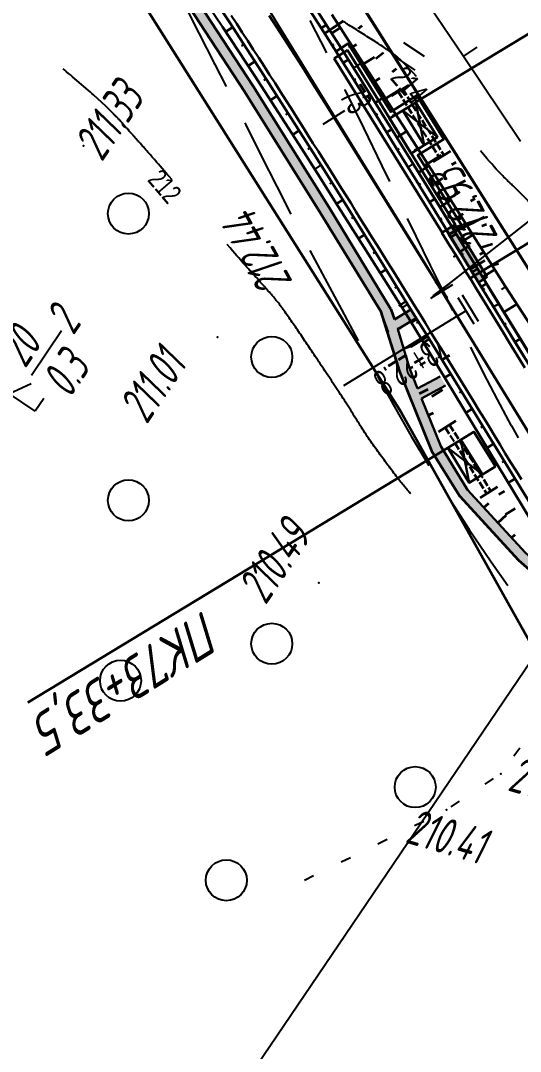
# Model space of a CAD drawing. Header units: millimetres. Extents: x -1799 to 6962, y -1020 to 4121.
# Drawn here: x 4211.8 to 4260.6, y 3052.8 to 3153.5 of the extents above; entities that cross this region are included whole.
import ezdxf
from ezdxf import colors
from ezdxf.entities.mleader import LeaderData, LeaderLine
from ezdxf.math import Vec2, Vec3

# ---------------------------------------------------------------- set-up
doc = ezdxf.new("R2010")
doc.units = ezdxf.units.MM
for name, pattern in [('ACAD_ISO02W100', [15, 12, -3]), ('CONTI', [0]), ('DASHED', [0.75, 0.5, -0.25])]:
    doc.linetypes.add(name, pattern=pattern)
for name, color, linetype, lineweight in [('10', 1, 'Continuous', 35), ('КОПИЯ_ОСЬ_13_ОТКОСЫ', 7, 'Continuous', 30), ('КОПИЯ_ОСЬ_ГРАНИЦЫ_ПОЛОС', 7, 'Continuous', 30), ('Остановки', 1, 'Continuous', 30), ('ОСЬ_ВЕРХ_ПОКРЫТИЯ_ГРАНИЦЫ_ПОЛОС', 7, 'Continuous', 30), ('ОСЬ_ВЕРХ_ПОКРЫТИЯ_ОСЬ', 1, 'Continuous', 30), ('Ось_примыкания', 1, 'Continuous', 35), ('Отметки', 5, 'Continuous', 30), ('Привязка', 250, 'Continuous', 35), ('Тротуар', 40, 'Continuous', 35), ('Трубы мет.', 7, 'ACAD_ISO02W100', 30)]:
    doc.layers.add(name, color=color, linetype=linetype, lineweight=lineweight)
for name, color, linetype in [('GOR_BDEFAULT', 212, 'CONTI'), ('NAD_MDEFAULT', 7, 'CONTI'), ('PI_OTDEFAULT', 172, 'CONTI'), ('PI_TTDEFAULT', 5, 'CONTI'), ('SIT_LDEFAULT', 7, 'CONTI'), ('USLZNDEFAULT', 7, 'CONTI'), ('ZAPSKDEFAULT', 7, 'CONTI'), ('КОПИЯ_ОСЬ_ТАНГЕНСЫ', 1, 'Continuous'), ('ОСЬ_ВЕРХ_ПОКРЫТИЯ_ПИКЕТЫ', 1, 'Continuous'), ('ОСЬ_ВЕРХ_ПОКРЫТИЯ_РАЗБИВКА_КРИВ', 1, 'Continuous'), ('ОСЬ_ВЕРХ_ПОКРЫТИЯ_ТАНГЕНСЫ', 1, 'Continuous'), ('разметка', 7, 'Continuous')]:
    doc.layers.add(name, color=color, linetype=linetype)
doc.styles.add('eskd', font='spds.shx', dxfattribs={"width": 1.2, "oblique": 15})
doc.styles.add('SHRFT', font='TXT', dxfattribs={"width": 3.5})
doc.styles.get("Standard").update_dxf_attribs({"font": 'arial.ttf'})
doc.styles.add('ГОСТ', font='', dxfattribs={"oblique": 15, "height": 4})
doc.styles.get('ГОСТ').set_extended_font_data('GOST type A')

# ---------------------------------------------------------------- blocks, each defined once
blk = doc.blocks.new('BL_2004')
at = {"color": 0}
blk.add_circle((0, 0), 2, dxfattribs=at)
blk = doc.blocks.new('BL_2011')
at = {"color": 0}
for p, q in [((0, 0), (0, 2.4)), ((1.6, 0), (1.6, 2.4))]:
    blk.add_line(p, q, dxfattribs=at)
blk = doc.blocks.new('BL_105')
at = {"color": 0}
for p, q in [((0, 7), (-1, 6.2)), ((0, 5), (0, 7)), ((1, 6.2), (0, 7)), ((0, 5), (-1.6, 4)), ((0, 3), (0, 5)), ((1.6, 4), (0, 5)), ((0, 3), (-2, 1.8)), ((0, 0), (0, 3)), ((2, 1.8), (0, 3)), ((1.5, 0), (0, 0))]:
    blk.add_line(p, q, dxfattribs=at)
blk = doc.blocks.new('*U52')
at = {"layer": 'КОПИЯ_ОСЬ_13_ОТКОСЫ'}
for points in [[(984.13, 927.35), (988.27, 920.91), (988.79, 920.11), (990.34, 917.7), (992.41, 914.48), (994.97, 910.45), (999.57, 903.2), (1001.06, 900.83), (1010.44, 886.4), (1020.32, 869), (1030.7, 851.9), (1041.05, 834.79), (1049.34, 821.93)], [(981.77, 929.25), (985.36, 923.6), (989.91, 916.3), (991.91, 913.05), (994.41, 908.98), (998.87, 901.68), (999.85, 900.08), (1040.26, 834.31), (1048.73, 821.55)], [(984.96, 926.05), (984.14, 925.52)], [(986.05, 924.37), (985.77, 924.19)], [(987.13, 922.69), (986.27, 922.13)], [(988.21, 921.01), (987.93, 920.82)], [(989.29, 919.33), (988.38, 918.74)], [(990.38, 917.64), (990.07, 917.45)], [(991.46, 915.96), (990.5, 915.35)], [(992.53, 914.28), (992.21, 914.07)], [(993.61, 912.59), (992.59, 911.94)], [(994.69, 910.9), (994.35, 910.69)], [(995.76, 909.22), (994.68, 908.54)], [(996.83, 907.53), (996.47, 907.3)], [(997.9, 905.84), (996.77, 905.12)], [(998.97, 904.15), (998.59, 903.91)], [(1000.04, 902.46), (998.85, 901.71)], [(1001.1, 900.76), (1000.71, 900.51)], [(1002.19, 899.09), (1000.95, 898.28)]]:
    blk.add_lwpolyline(points, dxfattribs=at)
blk = doc.blocks.new('_None')
blk = doc.blocks.new('Крест')
at = {"layer": 'Отметки'}
for points in [[(-1, 0), (1, 0)], [(0, 1), (0, -1)]]:
    blk.add_lwpolyline(points, dxfattribs=at)

msp = doc.modelspace()

# ---------------------------------------------------------------- hatches: boundary and pattern name
at = {"layer": 'Тротуар', "lineweight": 30, "ltscale": 7}
for points in [[(4355.03, 2987.24), (4352.62, 2989.78), (4345.43, 2993.28), (4338.39, 2996.93), (4334.91, 2998.92), (4331.58, 3001.03), (4325.14, 3005.95), (4319.49, 3011.62), (4314.47, 3017.83), (4309.93, 3024.28), (4307.65, 3027.72), (4301.37, 3037.94), (4295.16, 3048.21), (4289.99, 3056.77), (4280.83, 3072.27), (4272.55, 3085.95), (4265.23, 3097.89), (4261.11, 3101.51), (4255.47, 3107.67), (4252.85, 3111.93), (4250.97, 3116.6), (4250.58, 3117.56), (4249.72, 3119.77), (4248.67, 3123.34), (4248.32, 3124.32), (4247.98, 3125.3), (4241.94, 3135.22), (4234.52, 3147.09), (4225.78, 3160.49), (4219.02, 3170.41), (4211.94, 3180.09), (4203.11, 3191.19), (4194.18, 3201.56), (4183.21, 3213.32), (4172.57, 3223.78), (4162.94, 3232.61), (4150.94, 3243.28), (4138.68, 3253.56), (4117.06, 3271.35), (4101.9, 3284.02), (4086.98, 3297.34), (4083.58, 3299.88), (4077.04, 3304.49), (4070.15, 3308.55), (4062.98, 3311.79), (4055.19, 3313.86), (4047.09, 3314.91), (4039.19, 3314.51), (4031.35, 3312.7), (4024.19, 3309.61), (4017.32, 3305.34), (4008.1, 3297.93), (3998.94, 3289.84), (3996.07, 3287.06), (3984.76, 3275.74), (3983.05, 3274.04), (3982.33, 3273.35), (3976.25, 3267.27), (3965.03, 3255.87), (3952.39, 3243.06), (3945.34, 3235.97), (3938.23, 3228.93), (3931.1, 3221.93), (3922.53, 3213.53), (3913.89, 3205.06), (3900.71, 3192.94), (3893.25, 3186.27), (3888.8, 3182.35), (3880.99, 3176), (3874.79, 3170.95), (3865.39, 3163.48), (3855.8, 3156.28), (3849.37, 3151.51), (3844.56, 3148.07), (3839.7, 3144.64), (3832.98, 3140.05), (3830.3, 3138.27), (3823.27, 3133.56), (3822.44, 3133.01), (3809.62, 3124.41), (3792.02, 3114.36), (3786.09, 3111.26), (3780.02, 3108.41), (3761.67, 3099.66), (3749.56, 3093.59), (3739.44, 3087.86), (3738.74, 3087.43), (3732.47, 3082.56), (3726.51, 3077.16), (3720.89, 3071.42), (3715.66, 3065.18), (3710.96, 3058.32), (3707.32, 3051.74), (3703.94, 3044.27), (3700.86, 3036.48), (3698.46, 3028.97), (3695.6, 3017.77), (3693.19, 3006.01), (3691.1, 2983.08), (3692.24, 2982.69), (3694.17, 3005.82), (3696.57, 3017.54), (3699.54, 3029.11), (3701.99, 3036.66), (3704.93, 3044.03), (3708.2, 3051.26), (3712.01, 3058.12), (3716.54, 3064.69), (3721.63, 3070.75), (3727.19, 3076.43), (3733.07, 3081.76), (3739.31, 3086.6), (3740.03, 3087.05), (3750.03, 3092.7), (3762.02, 3098.83), (3780.45, 3107.48), (3786.56, 3110.33), (3792.49, 3113.47), (3810.09, 3123.52), (3830.86, 3137.44), (3833.54, 3139.22), (3840.16, 3143.74), (3845.07, 3147.21), (3849.92, 3150.75), (3856.39, 3155.47), (3865.97, 3162.73), (3875.41, 3170.17), (3881.62, 3175.22), (3889.45, 3181.59), (3893.92, 3185.53), (3901.38, 3192.2), (3914.58, 3204.33), (3923.23, 3212.81), (3931.8, 3221.21), (3938.93, 3228.22), (3946.04, 3235.26), (3953.1, 3242.36), (3965.74, 3255.17), (3976.96, 3266.57), (3985.46, 3275.04), (3996.77, 3286.34), (3999.62, 3289.11), (4008.74, 3297.17), (4017.9, 3304.53), (4024.65, 3308.72), (4031.67, 3311.74), (4039.33, 3313.52), (4047.06, 3313.9), (4054.99, 3312.87), (4062.64, 3310.84), (4069.69, 3307.66), (4076.5, 3303.64), (4082.99, 3299.07), (4086.34, 3296.56), (4101.25, 3283.27), (4116.42, 3270.59), (4138.04, 3252.79), (4150.29, 3242.53), (4162.27, 3231.86), (4171.85, 3223.06), (4182.46, 3212.66), (4193.35, 3200.99), (4202.34, 3190.56), (4211.14, 3179.48), (4218.21, 3169.83), (4224.95, 3159.94), (4233.68, 3146.55), (4241.09, 3134.69), (4246.97, 3125.15), (4248.83, 3119.35), (4251.95, 3111.48), (4254.67, 3107.07), (4260.42, 3100.79), (4264.38, 3097.35), (4271.69, 3085.43), (4279.98, 3071.76), (4289.13, 3056.26), (4294.31, 3047.69), (4300.53, 3037.43), (4306.8, 3027.18), (4309.04, 3023.82), (4313.66, 3017.24), (4318.75, 3010.96), (4324.47, 3005.2), (4330.91, 3000.28), (4334.39, 2998.06), (4337.92, 2996.05), (4344.98, 2992.39), (4352.02, 2988.96), (4354.44, 2986.41), (4356.73, 2985.39), (4357.14, 2986.31)], [(4254.23, 3133.57), (4253.38, 3133.04), (4256.52, 3127.92), (4257.38, 3128.45)], [(4249.91, 3125.28), (4248.33, 3124.31), (4248.67, 3123.34), (4250.43, 3124.43)], [(4252.78, 3118.73), (4250.58, 3117.56), (4250.97, 3116.6), (4253.32, 3117.86)]]:
    msp.add_hatch(color=256, dxfattribs=at).paths.add_polyline_path(points)

# ---------------------------------------------------------------- linework, layer by layer
at = {"linetype": 'Continuous'}
msp.add_line((4228.53, 3042.13), (4318.48, 3174.88), dxfattribs=at)
at = {"layer": '10'}
for p, q in [((4264.46, 3124.38), (4216.9, 3199.76)), ((4202.51, 3188.9), (4248.99, 3115.25)), ((4202.51, 3188.9), (4248.99, 3115.25)), ((4248.99, 3115.25), (4274.96, 3068.8)), ((4248.99, 3115.25), (4274.96, 3068.8))]:
    msp.add_line(p, q, dxfattribs=at)
msp.add_lwpolyline([(4598.59, 2915.53), (4552.42, 2914.98), (4521.75, 2925.03), (4419.61, 2982.91), (4344.15, 3011.2), (4332.5, 3021.27), (4289.97, 3078.19), (4264.46, 3124.38), (4216.9, 3199.76), (4208.93, 3208.63), (4175.18, 3237.41), (4176.75, 3239.01), (4084.86, 3313.42)], dxfattribs=at)
at = {"layer": 'GOR_BDEFAULT', "color": 212, "flags": 128}
for points, elevation in [([(4250.47, 3148.02), (4250.14, 3148.37), (4249.85, 3148.69), (4249.58, 3148.97), (4249.34, 3149.22), (4249.12, 3149.44), (4248.92, 3149.64), (4248.73, 3149.81), (4248.56, 3149.96), (4248.4, 3150.09), (4248.26, 3150.21), (4248.12, 3150.31), (4247.98, 3150.41), (4247.85, 3150.5), (4247.72, 3150.59), (4247.59, 3150.67), (4247.46, 3150.76), (4247.32, 3150.85), (4247.18, 3150.94), (4247.03, 3151.04), (4246.88, 3151.13), (4246.73, 3151.23), (4246.58, 3151.33), (4246.43, 3151.43), (4246.27, 3151.53), (4246.11, 3151.63), (4245.95, 3151.73), (4245.79, 3151.84), (4245.62, 3151.94), (4245.46, 3152.05), (4245.3, 3152.15), (4245.13, 3152.26), (4244.97, 3152.36), (4244.8, 3152.46), (4244.64, 3152.57), (4244.48, 3152.67), (4244.32, 3152.76), (4244.17, 3152.86), (4244.02, 3152.95), (4243.88, 3153.04), (4243.75, 3153.12), (4243.62, 3153.2), (4243.5, 3153.28), (4243.39, 3153.35), (4243.29, 3153.41), (4243.2, 3153.47)], 214), ([(4226.61, 3137.92), (4226.33, 3138.25), (4226.08, 3138.54), (4225.85, 3138.81), (4225.65, 3139.05), (4225.46, 3139.26), (4225.29, 3139.46), (4225.14, 3139.63), (4225.01, 3139.79), (4224.89, 3139.92), (4224.78, 3140.05), (4224.68, 3140.16), (4224.58, 3140.27), (4224.5, 3140.37), (4224.42, 3140.46), (4224.34, 3140.55), (4224.26, 3140.64), (4224.18, 3140.72), (4224.11, 3140.81), (4224.03, 3140.9), (4223.95, 3140.98), (4223.88, 3141.06), (4223.81, 3141.15), (4223.74, 3141.23), (4223.66, 3141.31), (4223.59, 3141.39), (4223.52, 3141.47), (4223.45, 3141.55), (4223.38, 3141.63), (4223.32, 3141.7), (4223.25, 3141.78), (4223.18, 3141.85), (4223.12, 3141.93), (4223.05, 3142), (4222.99, 3142.08), (4222.92, 3142.15), (4222.86, 3142.22), (4222.8, 3142.29), (4222.74, 3142.36), (4222.67, 3142.43), (4222.61, 3142.5), (4222.55, 3142.57), (4222.5, 3142.63), (4222.44, 3142.7), (4222.38, 3142.77), (4222.32, 3142.83), (4222.27, 3142.9), (4222.21, 3142.96), (4222.15, 3143.02), (4222.1, 3143.09), (4222.04, 3143.15), (4221.99, 3143.21), (4221.94, 3143.27), (4221.88, 3143.33), (4221.83, 3143.39), (4221.78, 3143.45), (4221.73, 3143.51), (4221.67, 3143.57), (4221.62, 3143.62), (4221.57, 3143.68), (4221.52, 3143.73), (4221.47, 3143.79), (4221.42, 3143.84), (4221.37, 3143.89), (4221.32, 3143.94), (4221.27, 3144), (4221.22, 3144.05), (4221.17, 3144.1), (4221.12, 3144.15), (4221.07, 3144.19), (4221.02, 3144.24), (4220.97, 3144.29), (4220.93, 3144.34), (4220.88, 3144.38), (4220.83, 3144.43), (4220.79, 3144.48), (4220.15, 3145.12), (4218.96, 3146.21), (4218.79, 3146.36), (4218.6, 3146.52), (4218.41, 3146.69), (4218.2, 3146.87), (4217.99, 3147.05), (4217.77, 3147.24), (4217.55, 3147.43), (4217.33, 3147.62), (4217.11, 3147.81), (4216.9, 3147.99), (4216.69, 3148.17), (4216.49, 3148.33), (4216.31, 3148.49), (4216.14, 3148.64), (4215.98, 3148.77)], 212), ([(4267.57, 3130.34), (4266.17, 3131.1), (4265.98, 3131.26), (4265.77, 3131.44), (4265.56, 3131.63), (4265.33, 3131.84), (4265.1, 3132.05), (4264.86, 3132.27), (4264.62, 3132.5), (4264.38, 3132.73), (4264.14, 3132.96), (4263.91, 3133.18), (4263.69, 3133.4), (4263.47, 3133.61), (4263.27, 3133.81), (4263.08, 3134), (4262.91, 3134.17), (4261.88, 3135.25), (4261.54, 3135.68), (4261.12, 3136.16), (4260.47, 3136.8), (4260.41, 3136.85), (4260.35, 3136.91), (4260.29, 3136.97), (4260.23, 3137.03), (4260.17, 3137.09), (4260.1, 3137.15), (4260.04, 3137.21), (4259.97, 3137.28), (4259.9, 3137.35), (4259.82, 3137.42), (4259.74, 3137.5), (4259.66, 3137.57), (4259.58, 3137.65), (4259.5, 3137.73), (4259.41, 3137.82), (4259.32, 3137.9), (4259.22, 3138), (4259.12, 3138.1), (4259.01, 3138.21), (4258.89, 3138.33), (4258.76, 3138.47), (4258.61, 3138.62), (4258.45, 3138.79), (4258.27, 3138.99), (4258.07, 3139.21), (4257.85, 3139.45), (4257.6, 3139.73), (4257.34, 3140.03), (4257.04, 3140.37), (4256.71, 3140.75)], 214), ([(4249.93, 3107.27), (4249.89, 3107.31), (4249.85, 3107.36), (4249.8, 3107.41), (4249.75, 3107.46), (4249.7, 3107.53), (4249.64, 3107.59), (4249.58, 3107.67), (4249.51, 3107.75), (4249.44, 3107.83), (4249.36, 3107.92), (4249.28, 3108.02), (4249.2, 3108.12), (4249.11, 3108.23), (4249.02, 3108.34), (4248.92, 3108.46), (4248.82, 3108.59), (4248.72, 3108.72), (4248.61, 3108.86), (4248.5, 3109), (4248.39, 3109.15), (4248.27, 3109.3), (4248.16, 3109.45), (4248.04, 3109.61), (4247.92, 3109.77), (4247.8, 3109.93), (4247.67, 3110.09), (4247.55, 3110.25), (4247.43, 3110.42), (4247.31, 3110.58), (4247.18, 3110.75), (4247.06, 3110.91), (4246.94, 3111.07), (4246.82, 3111.24), (4246.71, 3111.4), (4246.59, 3111.56), (4246.47, 3111.72), (4246.36, 3111.89), (4246.24, 3112.05), (4246.12, 3112.22), (4246.01, 3112.38), (4245.89, 3112.55), (4245.78, 3112.72), (4245.67, 3112.89), (4245.55, 3113.06), (4245.44, 3113.23), (4245.32, 3113.41), (4245.21, 3113.58), (4245.1, 3113.76), (4244.98, 3113.94), (4244.87, 3114.13), (4244.75, 3114.31), (4244.64, 3114.5), (4244.52, 3114.68), (4244.4, 3114.87), (4244.29, 3115.06), (4244.17, 3115.25), (4244.05, 3115.44), (4243.93, 3115.64), (4243.81, 3115.83), (4243.68, 3116.02), (4243.56, 3116.22), (4243.44, 3116.41), (4243.31, 3116.6), (4243.19, 3116.8), (4243.06, 3116.99), (4242.93, 3117.19), (4242.8, 3117.38), (4242.68, 3117.57), (4242.55, 3117.77), (4242.42, 3117.96), (4242.29, 3118.15), (4242.17, 3118.34), (4242.04, 3118.53), (4241.91, 3118.72), (4241.79, 3118.9), (4241.67, 3119.09), (4241.54, 3119.27), (4241.42, 3119.46), (4241.3, 3119.64), (4241.18, 3119.82), (4241.06, 3119.99), (4240.94, 3120.17), (4240.83, 3120.35), (4240.71, 3120.52), (4240.59, 3120.69), (4240.48, 3120.86), (4240.36, 3121.03), (4240.25, 3121.2), (4240.14, 3121.37), (4240.03, 3121.54), (4239.92, 3121.7), (4239.81, 3121.86), (4239.7, 3122.03), (4239.59, 3122.19), (4239.48, 3122.35), (4239.38, 3122.5), (4239.27, 3122.66), (4239.17, 3122.82), (4239.06, 3122.97), (4238.96, 3123.12), (4238.86, 3123.28), (4238.75, 3123.43), (4238.65, 3123.58), (4238.55, 3123.72), (4238.45, 3123.87), (4238.35, 3124.02), (4238.25, 3124.16), (4238.15, 3124.3), (4238.06, 3124.45), (4237.96, 3124.59), (4237.86, 3124.73), (4237.76, 3124.86), (4237.67, 3125), (4237.57, 3125.13), (4237.47, 3125.27), (4237.38, 3125.4), (4237.28, 3125.53), (4237.18, 3125.66), (4237.09, 3125.78), (4236.99, 3125.91), (4236.89, 3126.03), (4236.79, 3126.16), (4236.7, 3126.28), (4236.6, 3126.39), (4236.5, 3126.51), (4236.4, 3126.63), (4236.31, 3126.74), (4236.21, 3126.85), (4236.11, 3126.97), (4236.01, 3127.08), (4235.92, 3127.19), (4235.82, 3127.29), (4235.73, 3127.4), (4235.63, 3127.51), (4235.54, 3127.61), (4235.45, 3127.72), (4235.36, 3127.82), (4235.26, 3127.92), (4235.17, 3128.02), (4235.08, 3128.12), (4235, 3128.22), (4234.91, 3128.32), (4234.82, 3128.42), (4234.73, 3128.51), (4234.65, 3128.61), (4234.56, 3128.7), (4234.48, 3128.8), (4234.4, 3128.89), (4234.31, 3128.98), (4234.23, 3129.07), (4234.15, 3129.16), (4234.07, 3129.25), (4233.98, 3129.35), (4233.89, 3129.45), (4233.79, 3129.56), (4233.68, 3129.68), (4233.57, 3129.81), (4233.44, 3129.96), (4233.29, 3130.13), (4233.13, 3130.31), (4232.95, 3130.52), (4232.75, 3130.75), (4232.52, 3131.01), (4232.28, 3131.3), (4232, 3131.61)], 212)]:
    msp.add_lwpolyline(points, dxfattribs=dict(at, elevation=elevation))
at = {"layer": 'NAD_MDEFAULT', "color": 0}
msp.add_line((4212.89, 3118.86), (4215.83, 3123.21), dxfattribs=at)
at = {"layer": 'PI_TTDEFAULT', "color": 5}
for p in [(4230.76, 3149.25, 213.6), (4217.96, 3141.25, 211.34), (4254.15, 3130.46, 212.93), (4231.04, 3122.58, 211.01), (4240.94, 3098.58, 210.49), (4258.7, 3079.93, 211.08), (4253.4, 3076.42, 210.41)]:
    msp.add_point(p, dxfattribs=at)
at = {"layer": 'SIT_LDEFAULT', "color": 7}
for p, q in [((4250.07, 3157.41), (4255.05, 3150.01)), ((4227.69, 3155.28), (4229.23, 3152.24)), ((4241.71, 3150.33), (4240.08, 3153.49)), ((4229.23, 3152.24), (4230.77, 3149.25)), ((4256.38, 3150.89), (4255.05, 3150)), ((4230.76, 3149.25), (4231.89, 3147.06)), ((4255.05, 3150), (4260.63, 3141.7)), ((4243.52, 3146.72), (4243.5, 3146.75)), ((4245.32, 3143.02), (4243.52, 3146.72)), ((4233.71, 3143.5), (4233.81, 3143.3)), ((4233.8, 3143.3), (4235.32, 3140.29)), ((4247.12, 3139.31), (4245.32, 3143.02)), ((4235.32, 3140.29), (4236.84, 3137.28)), ((4247.87, 3137.76), (4247.12, 3139.31)), ((4236.84, 3137.28), (4238.22, 3134.58)), ((4250.44, 3132.44), (4249.61, 3134.16)), ((4251.86, 3129.57), (4250.44, 3132.44)), ((4240.07, 3131.03), (4241.52, 3128.29)), ((4253.16, 3126.95), (4251.86, 3129.57)), ((4241.52, 3128.29), (4243.14, 3125.29)), ((4254.03, 3125.18), (4253.17, 3126.95)), ((4243.14, 3125.29), (4244.79, 3122.23)), ((4257.03, 3119.08), (4255.79, 3121.59)), ((4258.37, 3116.48), (4257.03, 3119.08)), ((4246.71, 3118.7), (4248.2, 3116.01)), ((4248.2, 3116.01), (4249.97, 3112.91)), ((4259.76, 3113.92), (4258.37, 3116.48)), ((4260.45, 3112.74), (4259.77, 3113.92)), ((4249.97, 3112.91), (4251.68, 3110.03)), ((4253.79, 3106.63), (4255.63, 3103.8)), ((4255.63, 3103.8), (4257.78, 3100.63)), ((4257.78, 3100.63), (4259.38, 3098.33)), ((4259.98, 3081.68), (4260.57, 3082.49)), ((4257.18, 3078.92), (4258.01, 3079.47)), ((4253.85, 3076.71), (4254.68, 3077.26)), ((4250.29, 3074.88), (4251.19, 3075.32)), ((4246.7, 3073.11), (4247.6, 3073.55)), ((4243.12, 3071.34), (4244.02, 3071.78)), ((4239.53, 3069.57), (4240.43, 3070.01))]:
    msp.add_line(p, q, dxfattribs=at)
at = {"layer": 'КОПИЯ_ОСЬ_13_ОТКОСЫ'}
for points in [[(4229.09, 3158.07), (4232.22, 3153.32), (4235.31, 3148.55), (4239.9, 3141.34), (4241.42, 3138.93), (4243.44, 3135.71), (4245.95, 3131.68), (4250.46, 3124.42), (4251.44, 3122.83), (4299.86, 3044.02)], [(4238.81, 3156.46), (4241.89, 3151.62), (4246.46, 3144.33), (4248.47, 3141.08), (4250.47, 3137.83), (4253.46, 3132.95), (4257.4, 3126.49), (4305.83, 3047.68)], [(4229.43, 3156.02), (4231.53, 3152.87), (4234.65, 3148.12), (4239.28, 3140.95), (4240.81, 3138.55), (4242.84, 3135.34), (4245.38, 3131.33), (4249.43, 3124.88), (4250.89, 3122.49), (4290.84, 3056.43), (4298.64, 3043.26)], [(4239.83, 3155.98), (4243.42, 3150.32), (4247.98, 3143.02), (4249.98, 3139.77), (4252.48, 3135.71), (4256.94, 3128.4), (4257.91, 3126.81), (4298.33, 3061.03), (4306.8, 3048.28)], [(4241.18, 3152.74), (4241.69, 3153.06)], [(4232.53, 3152.84), (4231.84, 3152.4)], [(4233.62, 3151.16), (4233.39, 3151.02)], [(4242.25, 3151.05), (4242.42, 3151.15)], [(4234.7, 3149.49), (4234.04, 3149.05)], [(4243.31, 3149.35), (4243.83, 3149.67)], [(4235.79, 3147.8), (4235.56, 3147.66)], [(4244.37, 3147.66), (4244.55, 3147.76)], [(4236.86, 3146.12), (4236.21, 3145.7)], [(4245.44, 3145.96), (4245.94, 3146.28)], [(4237.93, 3144.43), (4237.72, 3144.29)], [(4246.5, 3144.27), (4246.67, 3144.37)], [(4239.01, 3142.74), (4238.38, 3142.34)], [(4247.55, 3142.57), (4248.06, 3142.88)], [(4240.08, 3141.06), (4239.87, 3140.92)], [(4248.6, 3140.87), (4248.77, 3140.97)], [(4241.15, 3139.36), (4240.54, 3138.98)], [(4249.65, 3139.16), (4250.16, 3139.48)], [(4242.21, 3137.67), (4242.01, 3137.54)], [(4250.7, 3137.46), (4250.87, 3137.56)], [(4243.27, 3135.97), (4242.68, 3135.6)], [(4251.74, 3135.75), (4252.26, 3136.07)], [(4244.33, 3134.28), (4244.13, 3134.15)], [(4252.79, 3134.05), (4252.96, 3134.15)], [(4245.39, 3132.58), (4244.82, 3132.22)], [(4253.83, 3132.34), (4254.34, 3132.65)], [(4246.45, 3130.88), (4246.25, 3130.76)], [(4254.87, 3130.64), (4255.04, 3130.74)], [(4247.5, 3129.18), (4246.95, 3128.84)], [(4255.92, 3128.93), (4256.43, 3129.24)], [(4248.55, 3127.48), (4248.37, 3127.37)], [(4256.96, 3127.22), (4257.13, 3127.33)], [(4249.61, 3125.78), (4249.08, 3125.45)], [(4258, 3125.52), (4258.51, 3125.83)], [(4250.66, 3124.08), (4250.48, 3123.97)], [(4259.05, 3123.81), (4259.22, 3123.92)], [(4251.71, 3122.38), (4251.16, 3122.04)], [(4260.1, 3122.11), (4260.61, 3122.42)], [(4252.76, 3120.68), (4252.58, 3120.56)], [(4253.81, 3118.97), (4253.23, 3118.62)], [(4254.85, 3117.27), (4254.66, 3117.15)], [(4255.9, 3115.56), (4255.3, 3115.2)], [(4256.95, 3113.86), (4256.75, 3113.74)], [(4258, 3112.16), (4257.37, 3111.77)], [(4259.04, 3110.45), (4258.83, 3110.33)], [(4260.09, 3108.75), (4259.44, 3108.35)]]:
    msp.add_lwpolyline(points, dxfattribs=at)
at = {"layer": 'КОПИЯ_ОСЬ_ГРАНИЦЫ_ПОЛОС'}
for points in [[(4242.61, 3150.48), (4243.81, 3151.23), (4247.96, 3144.57), (4250.5, 3146.16), (4253.15, 3141.91), (4250.6, 3140.33), (4254.92, 3133.4), (4253.64, 3132.61), (4253.64, 3132.61), (4254.17, 3131.76), (4254.69, 3130.9), (4255.22, 3130.05), (4255.74, 3129.2), (4256.26, 3128.35), (4256.79, 3127.5), (4257.31, 3126.65), (4257.83, 3125.79), (4258.35, 3124.94), (4258.88, 3124.09), (4259.4, 3123.24), (4259.92, 3122.39), (4260.45, 3121.54), (4260.97, 3120.69)], [(4252.96, 3132.77), (4253.22, 3132.35), (4253.74, 3131.49), (4254.27, 3130.64), (4254.79, 3129.79), (4255.31, 3128.94), (4255.84, 3128.09), (4256.36, 3127.24), (4256.88, 3126.38), (4257.41, 3125.53), (4257.93, 3124.68), (4258.45, 3123.83), (4258.97, 3122.98), (4259.5, 3122.13), (4260.02, 3121.28), (4260.54, 3120.42), (4261.07, 3119.57)], [(4253.66, 3132.62), (4253.8, 3132.4), (4254.31, 3131.56), (4254.83, 3130.71), (4255.34, 3129.87), (4255.86, 3129.02), (4256.37, 3128.18), (4256.89, 3127.34), (4257.4, 3126.49), (4257.92, 3125.65), (4258.44, 3124.8), (4258.96, 3123.95), (4259.49, 3123.1), (4260.01, 3122.26), (4260.53, 3121.41), (4261.05, 3120.56)]]:
    msp.add_lwpolyline(points, dxfattribs=at)
at = {"layer": 'КОПИЯ_ОСЬ_ТАНГЕНСЫ'}
msp.add_line((4205.15, 3204.85), (4325.58, 3008.84), dxfattribs=at)
at = {"layer": 'Остановки', "color": 1, "linetype": 'Continuous'}
msp.add_lwpolyline([(4242.45, 3149.79), (4242.45, 3149.79), (4252.98, 3132.78), (4252.98, 3132.78), (4254.25, 3133.58), (4243.73, 3150.59)], close=True, dxfattribs=at)
at = {"layer": 'Остановки', "lineweight": 30, "ltscale": 7}
for points in [[(4250.18, 3143.01), (4251.24, 3141.31), (4252.52, 3142.11), (4250.4, 3145.5), (4249.13, 3144.71), (4251.24, 3141.31)], [(4251.24, 3141.31), (4250.4, 3145.5)], [(4248.91, 3142.22), (4249.97, 3140.52), (4251.24, 3141.31), (4249.13, 3144.71), (4247.85, 3143.92), (4249.97, 3140.52)], [(4252.52, 3142.11), (4249.13, 3144.71)], [(4257.14, 3111.64), (4256.09, 3113.34), (4254.82, 3112.55), (4256.91, 3109.15), (4258.19, 3109.93), (4256.09, 3113.34)], [(4255.86, 3110.85), (4254.82, 3112.55), (4253.54, 3111.77), (4255.63, 3108.36), (4256.91, 3109.15), (4254.82, 3112.55)], [(4253.54, 3111.77), (4256.91, 3109.15)], [(4254.82, 3112.55), (4255.63, 3108.36)]]:
    msp.add_lwpolyline(points, dxfattribs=at)
at = {"layer": 'ОСЬ_ВЕРХ_ПОКРЫТИЯ_ГРАНИЦЫ_ПОЛОС', "linetype": 'Continuous'}
msp.add_lwpolyline([(4260.72, 3108.68), (4260.2, 3109.53), (4259.67, 3110.38), (4259.15, 3111.23), (4258.63, 3112.07), (4258.11, 3112.92), (4257.59, 3113.77), (4257.07, 3114.62), (4256.55, 3115.46), (4256.03, 3116.31), (4255.51, 3117.16), (4254.99, 3118.01), (4254.47, 3118.85), (4253.95, 3119.7), (4253.43, 3120.55), (4252.91, 3121.39), (4252.38, 3122.24), (4251.86, 3123.09), (4251.34, 3123.93), (4250.82, 3124.77), (4250.3, 3125.61), (4249.78, 3126.45), (4249.26, 3127.29), (4248.74, 3128.13), (4248.22, 3128.97), (4247.7, 3129.81), (4247.18, 3130.65), (4246.66, 3131.49), (4246.13, 3132.33), (4245.61, 3133.17), (4245.09, 3134.01), (4244.57, 3134.85), (4244.05, 3135.68), (4243.52, 3136.52), (4243, 3137.36), (4242.47, 3138.19), (4241.95, 3139.03), (4241.42, 3139.86), (4240.9, 3140.7), (4240.37, 3141.53), (4239.85, 3142.37), (4239.32, 3143.2), (4238.79, 3144.03), (4238.26, 3144.87), (4237.73, 3145.7), (4237.2, 3146.53), (4236.67, 3147.36), (4236.14, 3148.19), (4235.6, 3149.02), (4235.07, 3149.85), (4234.54, 3150.67), (4234, 3151.5), (4233.46, 3152.33), (4232.93, 3153.15), (4232.39, 3153.98)], dxfattribs=at)
at = {"layer": 'ОСЬ_ВЕРХ_ПОКРЫТИЯ_ОСЬ'}
msp.add_lwpolyline([(4236.1, 3153.99), (4237.17, 3152.32), (4238.24, 3150.66), (4239.3, 3148.99), (4240.36, 3147.32), (4241.94, 3144.81), (4243.52, 3142.3), (4245.09, 3139.78), (4247.18, 3136.42), (4249.78, 3132.21), (4254.44, 3124.63), (4254.44, 3124.63), (4305.47, 3041.58)], dxfattribs=at)
at = {"layer": 'ОСЬ_ВЕРХ_ПОКРЫТИЯ_ПИКЕТЫ'}
for p, q in [((4241.36, 3143.38), (4243.48, 3144.71)), ((4241.36, 3143.38), (4243.48, 3144.71)), ((4251.89, 3126.39), (4254.02, 3127.7))]:
    msp.add_line(p, q, dxfattribs=at)
at = {"layer": 'ОСЬ_ВЕРХ_ПОКРЫТИЯ_РАЗБИВКА_КРИВ'}
for p, q in [((4254.51, 3126.43), (4256.08, 3123.87)), ((4254.93, 3126.69), (4256.5, 3124.14)), ((4254.44, 3124.63), (4255.29, 3125.15)), ((4254.44, 3124.63), (4243.36, 3117.82))]:
    msp.add_line(p, q, dxfattribs=at)
at = {"layer": 'ОСЬ_ВЕРХ_ПОКРЫТИЯ_ТАНГЕНСЫ'}
msp.add_line((4205.15, 3204.85), (4325.58, 3008.84), dxfattribs=at)
at = {"layer": 'Ось_примыкания', "color": 0}
for p, q in [((4241.51, 3152.22), (4243.32, 3153.43)), ((4245.14, 3152.97), (4244.77, 3152.68)), ((4244.06, 3150.82), (4244.61, 3151.16)), ((4247.24, 3150.32), (4246.51, 3149.74)), ((4245.12, 3149.12), (4246.38, 3149.91)), ((4248.48, 3148.76), (4248.1, 3148.46)), ((4246.18, 3147.42), (4246.89, 3147.87)), ((4247.24, 3145.73), (4248.83, 3146.72)), ((4251.24, 3139.31), (4252.88, 3140.34)), ((4254.33, 3139.63), (4253.9, 3139.41)), ((4252.3, 3137.61), (4253.05, 3138.09)), ((4255.24, 3137.85), (4254.39, 3137.41)), ((4253.36, 3135.92), (4254.72, 3136.77)), ((4256.16, 3136.08), (4255.74, 3135.86)), ((4254.42, 3134.22), (4255.03, 3134.61)), ((4257.08, 3134.3), (4256.23, 3133.86)), ((4253.66, 3132.62), (4256.23, 3133.85)), ((4257.3, 3133.56), (4256.84, 3133.42)), ((4254.71, 3130.91), (4255.68, 3131.51)), ((4257.89, 3131.65), (4256.85, 3131.33)), ((4255.75, 3129.21), (4257.16, 3130.07)), ((4258.47, 3129.74), (4257.9, 3129.56)), ((4256.79, 3127.5), (4257.22, 3127.76)), ((4249.43, 3126.04), (4248.75, 3125.61)), ((4250.49, 3124.34), (4249.91, 3123.98)), ((4248.58, 3123.38), (4248.96, 3123.5)), ((4251.54, 3122.64), (4249.91, 3121.63)), ((4249.18, 3121.47), (4249.89, 3121.69)), ((4249.78, 3119.56), (4250.11, 3119.67)), ((4259.07, 3107.54), (4258.52, 3107.2)), ((4257.06, 3105.93), (4257.54, 3106.37)), ((4260.12, 3105.84), (4259.18, 3105.26)), ((4258.41, 3104.46), (4259.23, 3105.2)), ((4259.76, 3102.98), (4260.1, 3103.29))]:
    msp.add_line(p, q, dxfattribs=at)
at = {"layer": 'Ось_примыкания', "color": 0, "ltscale": 7}
for p, q in [((4251.33, 3120.13), (4250.8, 3119.83)), ((4250.78, 3117.08), (4251.62, 3117.51)), ((4253, 3117.42), (4251.99, 3116.77)), ((4251.63, 3114.97), (4252.15, 3115.17))]:
    msp.add_line(p, q, dxfattribs=at)
at = {"layer": 'Привязка', "lineweight": 30, "ltscale": 7}
for points in [[(4250.34, 3145.47), (4291.36, 3170.35)], [(4255.7, 3128.3), (4296.72, 3153.19)], [(4212.52, 3086.89), (4253.54, 3111.77)]]:
    msp.add_lwpolyline(points, dxfattribs=at)
at = {"layer": 'разметка', "lineweight": 30, "ltscale": 7}
for points in [[(4252.11, 3128.42), (4241.56, 3145.41)], [(4254.21, 3125.01), (4264.68, 3107.97)]]:
    msp.add_lwpolyline(points, dxfattribs=at)
at = {"layer": 'разметка', "linetype": 'DASHED', "lineweight": 30, "ltscale": 14}
msp.add_arc((3777.05, 2857.85), 546.33, 31.7602, 37.004, dxfattribs=at)
at = {"layer": 'Тротуар', "linetype": 'Continuous'}
for points in [[(4138.68, 3253.56), (4150.94, 3243.29), (4162.94, 3232.61), (4172.57, 3223.78), (4183.18, 3213.36), (4194.09, 3201.66), (4203.11, 3191.19), (4211.94, 3180.09), (4219.02, 3170.41), (4225.78, 3160.49), (4234.52, 3147.09), (4241.94, 3135.22), (4247.98, 3125.3)], [(4224.95, 3159.94), (4233.68, 3146.55), (4241.09, 3134.69), (4246.97, 3125.15), (4248.83, 3119.23), (4251.95, 3111.48), (4254.67, 3107.07), (4254.67, 3107.07), (4260.42, 3100.79), (4264.38, 3097.35), (4271.69, 3085.43), (4279.98, 3071.76), (4289.13, 3056.26), (4294.31, 3047.69), (4300.53, 3037.43), (4306.8, 3027.18), (4309.04, 3023.82), (4313.66, 3017.24), (4318.75, 3010.96), (4324.47, 3005.2), (4330.91, 3000.28), (4334.39, 2998.06), (4337.92, 2996.05), (4344.98, 2992.39)], [(4247.98, 3125.3), (4248.33, 3124.31)]]:
    msp.add_lwpolyline(points, dxfattribs=at)
at = {"layer": 'Тротуар', "lineweight": 30, "ltscale": 7}
for points in [[(4256.52, 3127.92), (4253.38, 3133.04)], [(4257.38, 3128.45), (4254.23, 3133.56)], [(4256.52, 3127.92), (4257.38, 3128.45)], [(4246.97, 3125.15), (4247.71, 3123.06)], [(4248.33, 3124.31), (4249.91, 3125.28)], [(4248.67, 3123.34), (4250.43, 3124.43)], [(4250.58, 3117.56), (4249.78, 3119.56), (4248.67, 3123.34)], [(4252.78, 3118.73), (4250.58, 3117.56)], [(4250.97, 3116.6), (4253.32, 3117.86)], [(4255.47, 3107.67), (4255.47, 3107.67), (4252.85, 3111.93), (4250.97, 3116.6)], [(4255.47, 3107.67), (4261.11, 3101.51), (4265.18, 3097.99)]]:
    msp.add_lwpolyline(points, dxfattribs=at)
at = {"layer": 'Трубы мет.', "lineweight": 30}
for points in [[(4248.03, 3146.13), (4249.73, 3147.19)], [(4252.1, 3139.68), (4253.8, 3140.74)], [(4252.63, 3113.34), (4254.33, 3114.4)], [(4256.7, 3106.89), (4258.4, 3107.95)]]:
    msp.add_lwpolyline(points, dxfattribs=at)
at = {"layer": 'Трубы мет.', "lineweight": 30, "ltscale": 0.06}
for points in [[(4248.69, 3146.55), (4252.73, 3140.07)], [(4249.11, 3146.81), (4253.15, 3140.34)], [(4253.71, 3114.02), (4257.75, 3107.54)], [(4253.29, 3113.75), (4257.33, 3107.28)]]:
    msp.add_lwpolyline(points, dxfattribs=at)

# ---------------------------------------------------------------- block references
at = {"layer": 'USLZNDEFAULT', "color": 7, "rotation": 56}
msp.add_blockref('BL_105', (4213.24, 3115.35), dxfattribs=at)
at = {"layer": 'ZAPSKDEFAULT', "color": 7, "rotation": 56}
for name, p in [('BL_2011', (4250.35, 3148.64)), ('BL_2004', (4222.35, 3134.64)), ('BL_2004', (4236.35, 3120.64)), ('BL_2004', (4222.35, 3106.64)), ('BL_2004', (4236.35, 3092.64)), ('BL_2004', (4221.58, 3089.03)), ('BL_2004', (4250.35, 3078.64)), ('BL_2004', (4231.91, 3069.55))]:
    msp.add_blockref(name, p, dxfattribs=at)
at = {"layer": 'КОПИЯ_ОСЬ_13_ОТКОСЫ'}
msp.add_blockref('*U52', (3258.07, 2226.72), dxfattribs=at)
at = {"layer": 'Отметки', "rotation": 306.9439015111982}
msp.add_blockref('Крест', (4252.91, 3127.2), dxfattribs=at)

# ---------------------------------------------------------------- texts
at = {"layer": 'GOR_BDEFAULT', "color": 212, "style": 'SHRFT', "width": 0.75}
for s, height, rotation, p in [('214', 2.126, 310.6466, (4247.82, 3147.84, 214)), ('212', 1.914, 310.51, (4224.13, 3137.89, 212))]:
    msp.add_text(s, height=height, rotation=rotation, dxfattribs=at).set_placement(p)
at = {"layer": 'NAD_MDEFAULT', "color": 7, "style": 'eskd', "oblique": 10, "width": 0.8}
for s, p in [(' 2', (4216.17, 3121.48)), (' 20', (4211.47, 3118.25)), (' 0.3', (4215.82, 3115.32))]:
    msp.add_text(s, height=3.5, rotation=56, dxfattribs=at).set_placement(p)
at = {"layer": 'PI_OTDEFAULT', "color": 172, "style": 'eskd', "oblique": 10, "width": 0.8}
for s, rotation, p in [('211.33', 56, (4219.76, 3139.61)), ('212.93', 117.8777, (4258.51, 3132.37)), ('212.44', 118.742, (4238.44, 3127.98)), ('211.01', 56, (4224.14, 3113.98)), ('210.49', 56, (4235.74, 3096.34)), ('211.08', 343.5711, (4259.26, 3078.35)), ('210.41', 343.5711, (4249.27, 3073.26))]:
    msp.add_text(s, height=3.5, rotation=rotation, dxfattribs=at).set_placement(p)
at = {"layer": 'ОСЬ_ВЕРХ_ПОКРЫТИЯ_ПИКЕТЫ', "width": 0.6}
msp.add_text('73', height=2.5, rotation=302.1203, dxfattribs=at).set_placement((4242.9, 3146.12))
at = {"layer": 'ОСЬ_ВЕРХ_ПОКРЫТИЯ_РАЗБИВКА_КРИВ', "width": 0.6}
msp.add_text('73+22.8', height=2.5, rotation=211.5669, dxfattribs=at).set_placement((4252.57, 3122.89))
at = {"layer": 'Привязка', "lineweight": 30, "ltscale": 7, "style": 'ГОСТ', "oblique": 15}
msp.add_text('ПК73+33,5', height=4, rotation=211.9644, dxfattribs=at).set_placement((4229.83, 3096.01, 9084.76))

# ---------------------------------------------------------------- leaders
at = {"layer": 'Отметки', "ltscale": 0.2}
ml = msp.add_multileader_mtext('Standard', dxfattribs=at)
ml.set_content('212,76', color=256, style='ГОСТ')
ml.set_leader_properties()
ml.set_arrow_properties(name='NONE')
ml.build(insert=Vec2(0, 0))
ml.multileader.update_dxf_attribs({"text_left_attachment_type": 6, "text_right_attachment_type": 6, "dogleg_length": 0.36, "arrow_head_size": 2})
ctx = ml.context
ctx.base_point, ctx.arrow_head_size, ctx.landing_gap_size, ctx.plane_origin, ctx.plane_x_axis, ctx.plane_y_axis = Vec3(4292.53, 3183.68), 2, 0, Vec3(4230.8, 3099.31), Vec3(0.587633, -0.809127), Vec3(0.809127, 0.587633)
ctx.left_attachment, ctx.right_attachment, ctx.text_align_type = 6, 6, 2
notes = []
notes.append((ctx, [(1, (1, 1, 0), (4304.25, 3167.54), (-0.587633, 0.809127), 0.36, [(0, [(4252.91, 3127.2)], 0, [])])]))
ctx.mtext.insert, ctx.mtext.text_direction, ctx.mtext.rotation, ctx.mtext.alignment, ctx.mtext.line_spacing_style, ctx.mtext.flow_direction = Vec3(4307.76, 3170.53), Vec3(0.587633, -0.809127), 5.34052, 3, 2, 5
for ctx, leaders in notes:
    for number, flags, end, landing, length, lines in leaders:
        leader = LeaderData()
        leader.index, (leader.has_last_leader_line, leader.has_dogleg_vector, leader.attachment_direction) = number, flags
        leader.last_leader_point, leader.dogleg_vector, leader.dogleg_length = Vec3(end), Vec3(landing), length
        for number, points, colour, breaks in lines:
            line = LeaderLine()
            line.index, line.vertices, line.color, line.breaks = number, Vec3.list(points), colors.encode_raw_color(colour), breaks
            leader.lines.append(line)
        ctx.leaders.append(leader)

doc.saveas('drawing.dxf')
